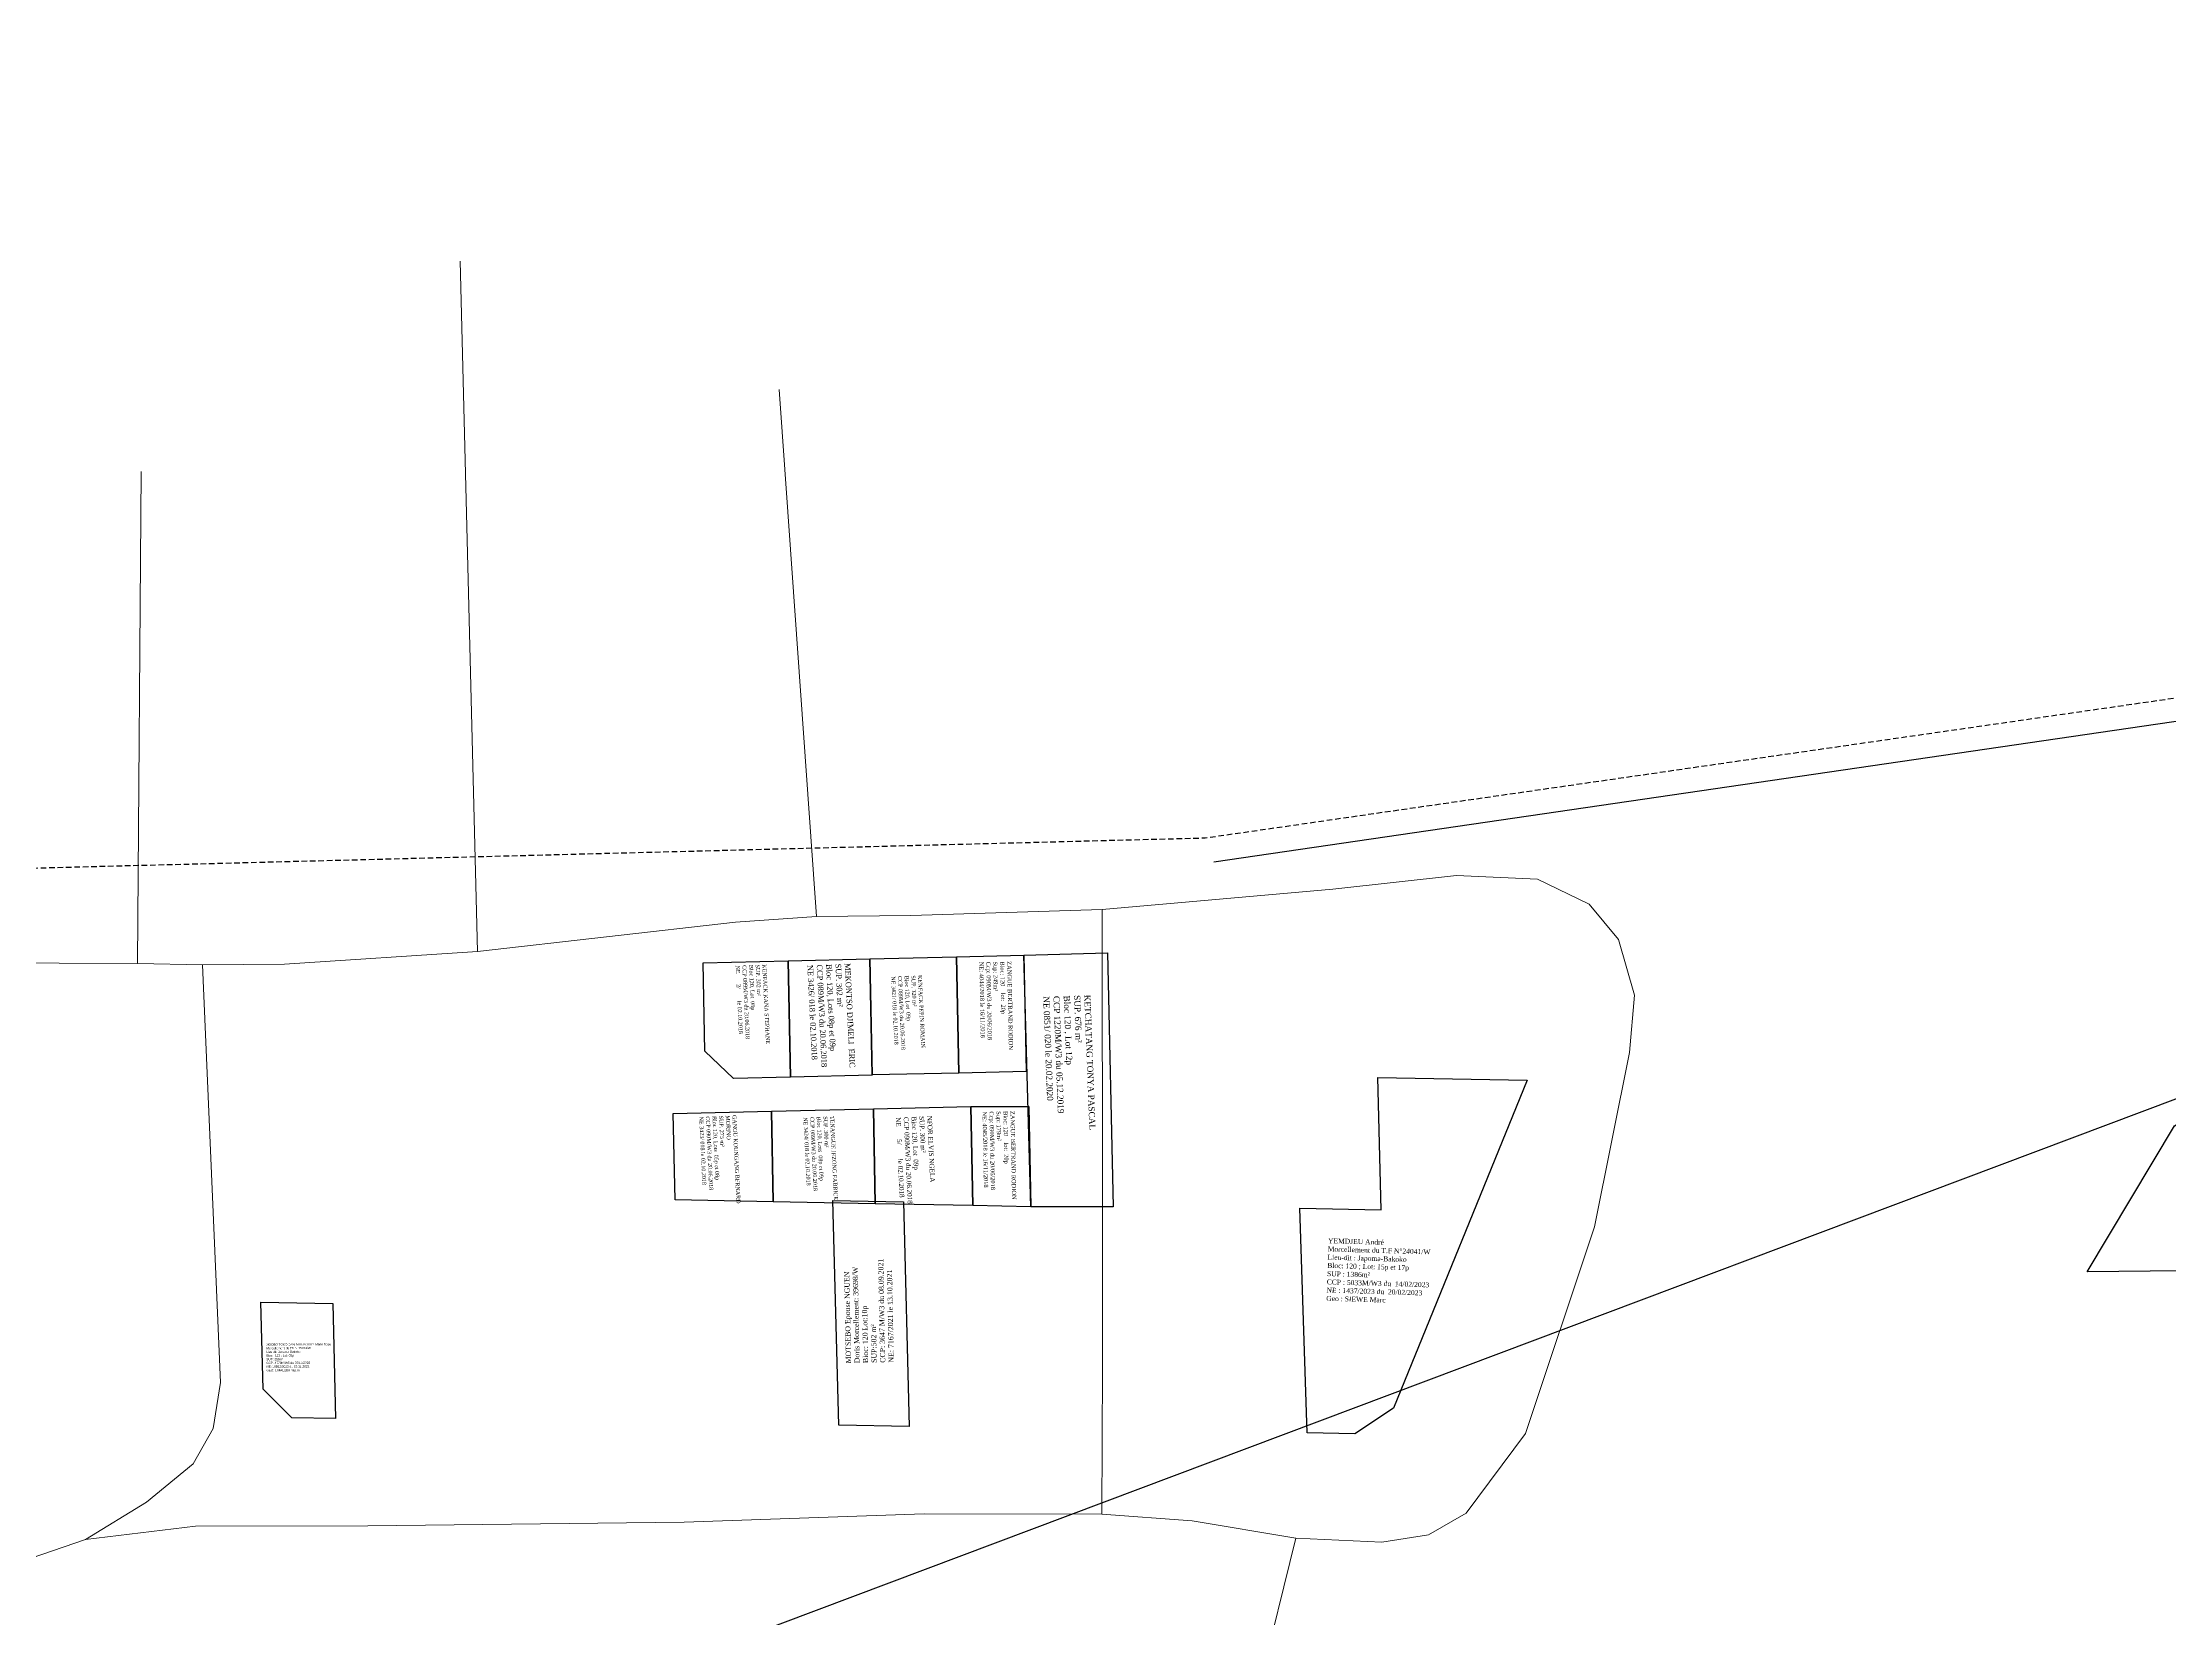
# Model space of a CAD drawing. Header units: millimetres. Extents: x 587399 to 927168, y 438565 to 1444955.
# Drawn here: x 590434.3 to 590813.4, y 444860.2 to 445141 of the extents above; entities that cross this region are included whole.
import ezdxf

# ---------------------------------------------------------------- set-up
doc = ezdxf.new("R2010")
doc.units = ezdxf.units.MM
doc.header["$LTSCALE"] = 2
doc.linetypes.add('DISCONTINU', pattern=[0.75, 0.5, -0.25])
for name, color, linetype in [('DOSENCOURS', 150, 'Continuous'), ('end maj 26 02 2021', 7, 'Continuous'), ('MAJ OCT 2021', 7, 'Continuous'), ('Parcelle MAJ', 6, 'Continuous'), ('TF 13164 TF 13163 ET TF 45114 ANNULES', 250, 'Continuous')]:
    doc.layers.add(name, color=color, linetype=linetype)
doc.layers.add('MAJ APRES LE 13.01.2023', color=222, linetype='Continuous', lineweight=30)
doc.layers.add('Roads_others', color=24, linetype='Continuous', lineweight=9)
doc.styles.get("Standard").update_dxf_attribs({"font": 'arial.ttf'})
doc.styles.add('Times 1.0', font='times.ttf', dxfattribs={"width": 0.99, "height": 1})

msp = doc.modelspace()

# ---------------------------------------------------------------- linework, layer by layer
at = {"color": 232, "lineweight": 30, "flags": 128}
msp.add_lwpolyline([(589619, 444839), (589665, 444789), (589701, 444534), (591315, 445141), (591436, 445058), (592078, 443543), (591745, 440674), (591661, 440379)], dxfattribs=at)
msp.add_lwpolyline([(589619, 444839), (589665, 444789), (589701, 444534), (591315, 445141), (591436, 445058), (592078, 443543), (591745, 440674), (591661, 440379)], dxfattribs=at)
msp.add_lwpolyline([(589619, 444839), (589665, 444789), (589701, 444534), (591315, 445141), (591436, 445058), (592078, 443543), (591745, 440674), (591661, 440379)], dxfattribs=at)
at = {"layer": 'DOSENCOURS', "color": 3}
msp.add_line((590643.081, 444995), (590954.998, 445040.571), dxfattribs=at)
at = {"layer": 'end maj 26 02 2021', "color": 150, "lineweight": -3, "flags": 128}
for points in [[(590567.202, 444977.359), (590567.616, 444956.624), (590557.459, 444956.379), (590552.361, 444961.257), (590552.047, 444976.994)], [(590567.202, 444977.359), (590567.616, 444956.624), (590557.459, 444956.379), (590552.361, 444961.257), (590552.047, 444976.994)], [(590567.202, 444977.359), (590567.616, 444956.624), (590557.459, 444956.379), (590552.361, 444961.257), (590552.047, 444976.994)], [(590567.202, 444977.359), (590567.616, 444956.624), (590557.459, 444956.379), (590552.361, 444961.257), (590552.047, 444976.994)], [(590581.758, 444977.71), (590582.172, 444956.974), (590567.616, 444956.624), (590567.202, 444977.359)], [(590581.758, 444977.71), (590582.172, 444956.974), (590567.616, 444956.624), (590567.202, 444977.359)], [(590581.758, 444977.71), (590582.172, 444956.974), (590567.616, 444956.624), (590567.202, 444977.359)], [(590581.758, 444977.71), (590582.172, 444956.974), (590567.616, 444956.624), (590567.202, 444977.359)], [(590597.184, 444978.081), (590597.598, 444957.345), (590582.171, 444957.037), (590581.758, 444977.71)], [(590597.184, 444978.081), (590597.598, 444957.345), (590582.171, 444957.037), (590581.758, 444977.71)], [(590597.184, 444978.081), (590597.598, 444957.345), (590582.171, 444957.037), (590581.758, 444977.71)], [(590597.184, 444978.081), (590597.598, 444957.345), (590582.171, 444957.037), (590581.758, 444977.71)], [(590609.201, 444978.369), (590609.615, 444957.633), (590597.598, 444957.343), (590597.184, 444978.079)], [(590609.201, 444978.369), (590609.615, 444957.633), (590597.598, 444957.343), (590597.184, 444978.079)], [(590609.201, 444978.369), (590609.615, 444957.633), (590597.598, 444957.343), (590597.184, 444978.079)], [(590609.201, 444978.369), (590609.615, 444957.633), (590597.598, 444957.343), (590597.184, 444978.079)], [(590624.142, 444978.798), (590625.102, 444933.528), (590612.612, 444933.528), (590610.478, 444933.532), (590609.201, 444978.369)], [(590624.142, 444978.798), (590625.102, 444933.528), (590612.612, 444933.528), (590610.478, 444933.532), (590609.201, 444978.369)], [(590624.142, 444978.798), (590625.102, 444933.528), (590612.612, 444933.528), (590610.478, 444933.532), (590609.201, 444978.369)], [(590624.142, 444978.798), (590625.102, 444933.528), (590612.612, 444933.528), (590610.478, 444933.532), (590609.201, 444978.369)], [(590564.237, 444950.54), (590564.558, 444934.418), (590547.091, 444934.759), (590546.713, 444950.118)], [(590564.237, 444950.54), (590564.558, 444934.418), (590547.091, 444934.759), (590546.713, 444950.118)], [(590564.237, 444950.54), (590564.558, 444934.418), (590547.091, 444934.759), (590546.713, 444950.118)], [(590564.237, 444950.54), (590564.558, 444934.418), (590547.091, 444934.759), (590546.713, 444950.118)], [(590582.392, 444950.977), (590582.729, 444934.063), (590564.558, 444934.418), (590564.237, 444950.54)], [(590582.392, 444950.977), (590582.729, 444934.063), (590564.558, 444934.418), (590564.237, 444950.54)], [(590582.392, 444950.977), (590582.729, 444934.063), (590564.558, 444934.418), (590564.237, 444950.54)], [(590582.392, 444950.977), (590582.729, 444934.063), (590564.558, 444934.418), (590564.237, 444950.54)], [(590599.737, 444951.395), (590600.089, 444933.722), (590582.729, 444934.063), (590582.392, 444950.977)], [(590599.737, 444951.395), (590600.089, 444933.722), (590582.729, 444934.063), (590582.392, 444950.977)], [(590599.737, 444951.395), (590600.089, 444933.722), (590582.729, 444934.063), (590582.392, 444950.977)], [(590599.737, 444951.395), (590600.089, 444933.722), (590582.729, 444934.063), (590582.392, 444950.977)], [(590610.116, 444951.401), (590610.478, 444933.532), (590600.089, 444933.722), (590599.737, 444951.393)], [(590610.116, 444951.401), (590610.478, 444933.532), (590600.089, 444933.722), (590599.737, 444951.393)], [(590610.116, 444951.401), (590610.478, 444933.532), (590600.089, 444933.722), (590599.737, 444951.393)], [(590610.116, 444951.401), (590610.478, 444933.532), (590600.089, 444933.722), (590599.737, 444951.393)]]:
    msp.add_lwpolyline(points, close=True, dxfattribs=at)
at = {"layer": 'MAJ APRES LE 13.01.2023', "lineweight": 30, "flags": 128}
msp.add_lwpolyline([(590873.492, 444960.653), (590878.655, 444926.036), (590855.001, 444922.516), (590798.713, 444921.928), (590814.322, 444947.925), (590821.841, 444952.949)], close=True, dxfattribs=at)
at = {"layer": 'MAJ APRES LE 13.01.2023', "flags": 128}
msp.add_lwpolyline([(590672.308, 444956.557), (590698.927, 444956.07), (590675.109, 444897.618), (590668.222, 444893.078), (590659.736, 444893.233), (590658.404, 444933.264), (590672.912, 444932.999)], close=True, dxfattribs=at)
at = {"layer": 'MAJ OCT 2021', "flags": 128}
msp.add_lwpolyline([(590575.19, 444934.62), (590587.74, 444934.41), (590588.77, 444894.39), (590576.22, 444894.59)], close=True, dxfattribs=at)
msp.add_lwpolyline([(590575.19, 444934.62), (590587.74, 444934.41), (590588.77, 444894.39), (590576.22, 444894.59)], close=True, dxfattribs=at)
msp.add_lwpolyline([(590575.19, 444934.62), (590587.74, 444934.41), (590588.77, 444894.39), (590576.22, 444894.59)], close=True, dxfattribs=at)
msp.add_lwpolyline([(590575.19, 444934.62), (590587.74, 444934.41), (590588.77, 444894.39), (590576.22, 444894.59)], close=True, dxfattribs=at)
at = {"layer": 'Parcelle MAJ', "color": 6, "lineweight": 30, "flags": 128}
msp.add_lwpolyline([(590473.22, 444916.52), (590486.02, 444916.29), (590486.55, 444895.78), (590478.74, 444895.92), (590473.61, 444901.01)], close=True, dxfattribs=at)
at = {"layer": 'Roads_others'}
for p, q in [((590508.723, 445102.046), (590511.821, 444978.999)), ((590565.618, 445079.175), (590572.261, 444985.273)), ((590451.888, 445064.569), (590451.232, 444976.872))]:
    msp.add_line(p, q, dxfattribs=at)
for points in [[(590132.811, 444932.789), (590159.759, 444938.432), (590210.972, 444947.791), (590253.019, 444952.84), (590266.938, 444954.357), (590302.089, 444961.788), (590349.362, 444969.397), (590372.626, 444973.974), (590395.247, 444977.114), (590451.232, 444976.872), (590462.844, 444976.662), (590477.431, 444976.754), (590511.821, 444978.999), (590557.82, 444984.23), (590572.261, 444985.273), (590589.08, 444985.444), (590623.171, 444986.506), (590664.265, 444990.107), (590686.298, 444992.561), (590700.742, 444991.912)], [(590700.742, 444991.912), (590709.972, 444987.478), (590715.184, 444981.126), (590718.025, 444971.224), (590717.136, 444961.02), (590710.917, 444929.961), (590698.598, 444893.126), (590688.044, 444878.91), (590681.354, 444875.056), (590673.018, 444873.721), (590657.675, 444874.446)], [(590623.171, 444986.506), (590623.236, 444932.239), (590623.253, 444904.879), (590623.134, 444878.723)], [(590441.953, 444874.231), (590452.815, 444880.897), (590461.145, 444887.704), (590464.714, 444893.997), (590466.038, 444902.201), (590462.844, 444976.662)], [(590372.446, 444842.291), (590407.719, 444860.588), (590426.328, 444868.887), (590441.953, 444874.231), (590461.6, 444876.616), (590492.274, 444876.647), (590548.69, 444877.3), (590591.418, 444878.813), (590623.134, 444878.723), (590639.21, 444877.534), (590657.675, 444874.446)], [(590459.568, 444676.967), (590471.174, 444683.478), (590493.791, 444690.897), (590522.227, 444697.281), (590549.321, 444701.012), (590570.01, 444704.879), (590585.339, 444707.559), (590597.689, 444712.745), (590606.173, 444721.476), (590622.219, 444751.074), (590631.132, 444774.74), (590641.663, 444811.286), (590651.306, 444848.705), (590657.675, 444874.446)]]:
    msp.add_lwpolyline(points, dxfattribs=at)
at = {"layer": 'TF 13164 TF 13163 ET TF 45114 ANNULES', "linetype": 'DISCONTINU', "lineweight": -3, "flags": 128}
msp.add_lwpolyline([(591061.53, 445042.266), (591101.53, 444954.266), (591206.53, 444604.266), (591351.53, 444369.266), (591516.53, 444349.266), (591656.53, 444287.266), (591901.53, 444294.266), (592206.53, 444362.266), (592496.53, 444369.266), (592650.88, 444526.026), (592816.53, 444694.266), (593031.53, 444354.266), (593267.69, 444041.63), (593177.687, 443861.628), (592952.69, 443676.63), (592895.57, 443501.91), (592952.38, 443543.41), (593005.3, 443527.87), (593026.636, 443499.05), (593056.38, 443449.49), (593133.96, 443493.33), (593165.2, 443554.79), (593264.07, 443591.37), (593375.556, 443584.47), (593418.33, 443582.62), (593465.53, 443558.02), (593485.907, 443471.51), (593335.65, 443462.93), (593055.16, 443327.94), (593105.66, 443176.17), (593120.37, 443175.55), (593137, 443125.57), (593160.73, 443133.47), (593178.09, 443081.28), (593268.23, 443111.28), (593357.91, 442841.81), (593125.015, 442764.307), (592879.692, 442886.629), (592546.53, 442854.266), (592306.53, 442877.266), (592046.53, 442969.266), (591861.53, 443024.266), (591706.53, 443084.266), (591466.53, 443169.266), (591185.53, 443254.266), (590892.53, 443334.266), (590652.53, 443379.266), (590350.53, 443417.266), (590111.56, 443389.826), (590073.83, 443474.166), (590006.29, 443648.326), (589927.63, 443844.616), (590031.73, 444321.016), (590094.72, 444687.696), (590075.84, 444942.176), (590369.53, 444992.266), (590641.53, 444999.266), (590953.53, 445044.266), (591061.53, 445042.266)], dxfattribs=at)
msp.add_lwpolyline([(591061.53, 445042.266), (591101.53, 444954.266), (591206.53, 444604.266), (591351.53, 444369.266), (591516.53, 444349.266), (591656.53, 444287.266), (591901.53, 444294.266), (592206.53, 444362.266), (592496.53, 444369.266), (592650.88, 444526.026), (592816.53, 444694.266), (593031.53, 444354.266), (593267.69, 444041.63), (593177.687, 443861.628), (592952.69, 443676.63), (592895.57, 443501.91), (592952.38, 443543.41), (593005.3, 443527.87), (593026.636, 443499.05), (593056.38, 443449.49), (593133.96, 443493.33), (593165.2, 443554.79), (593264.07, 443591.37), (593375.556, 443584.47), (593418.33, 443582.62), (593465.53, 443558.02), (593485.907, 443471.51), (593335.65, 443462.93), (593055.16, 443327.94), (593105.66, 443176.17), (593120.37, 443175.55), (593137, 443125.57), (593160.73, 443133.47), (593178.09, 443081.28), (593268.23, 443111.28), (593357.91, 442841.81), (593125.015, 442764.307), (592879.692, 442886.629), (592546.53, 442854.266), (592306.53, 442877.266), (592046.53, 442969.266), (591861.53, 443024.266), (591706.53, 443084.266), (591466.53, 443169.266), (591185.53, 443254.266), (590892.53, 443334.266), (590652.53, 443379.266), (590350.53, 443417.266), (590111.56, 443389.826), (590073.83, 443474.166), (590006.29, 443648.326), (589927.63, 443844.616), (590031.73, 444321.016), (590094.72, 444687.696), (590075.84, 444942.176), (590369.53, 444992.266), (590641.53, 444999.266), (590953.53, 445044.266), (591061.53, 445042.266)], dxfattribs=at)

# ---------------------------------------------------------------- texts
at = {"insert": (590474.193, 444909.174), "char_height": 0.394075, "width": 12.49111, "attachment_point": 1, "rotation": 0.24367}
msp.add_mtext('\\A1;NGOBO TOKO Epse MOUKOURY Marie Rose \\P{\\C1;Morcellement du TF n° 15814/W}      \\PLieu dit: Japoma-Bakoko \\PBloc : 120 ; Lot: 02p                                                       \\PSUP: 250m²                                                          CCP: 4779M/W5 du 07/11/2022                              NE: 10592/2022 du 09.11.2022                            {\\C1;GEO: LIMALEBA Martin}', dxfattribs=at)
at = {"layer": 'end maj 26 02 2021', "color": 150, "linetype": 'ByBlock', "lineweight": -3, "ltscale": 0.0014, "attachment_point": 1, "style": 'Times 1.0'}
for s, insert, char_height, width, rotation in [('{\\C256;KENFACK KANA STEPHANE\\fTimes New Roman|b0|i0|c186|p18;\\PSUP. \\fTimes New Roman|b0|i0|c0|p18;302\\fTimes New Roman|b0|i0|c186|p18; m²\\PBloc 120, Lot \\fTimes New Roman|b0|i0|c0|p18; 08p\\fTimes New Roman|b0|i0|c186|p18;\\PCCP 0\\fTimes New Roman|b0|i0|c0|p18;89\\fTimes New Roman|b0|i0|c186|p18;M/W3 du 20.06.2018\\PNE 342\\fTimes New Roman|b0|i0|c0|p18;2\\fTimes New Roman|b0|i0|c186|p18;/ 018 le 02.10.2018}', (590563.31, 444976.761), 0.71169, 39.03058, 272.69642), ('{\\C256;KENFACK KANA STEPHANE\\fTimes New Roman|b0|i0|c186|p18;\\PSUP. \\fTimes New Roman|b0|i0|c0|p18;302\\fTimes New Roman|b0|i0|c186|p18; m²\\PBloc 120, Lot \\fTimes New Roman|b0|i0|c0|p18; 08p\\fTimes New Roman|b0|i0|c186|p18;\\PCCP 0\\fTimes New Roman|b0|i0|c0|p18;89\\fTimes New Roman|b0|i0|c186|p18;M/W3 du 20.06.2018\\PNE 342\\fTimes New Roman|b0|i0|c0|p18;2\\fTimes New Roman|b0|i0|c186|p18;/ 018 le 02.10.2018}', (590563.31, 444976.761), 0.71169, 39.03058, 272.69642), ('{\\C256;KENFACK KANA STEPHANE\\fTimes New Roman|b0|i0|c186|p18;\\PSUP. \\fTimes New Roman|b0|i0|c0|p18;302\\fTimes New Roman|b0|i0|c186|p18; m²\\PBloc 120, Lot \\fTimes New Roman|b0|i0|c0|p18; 08p\\fTimes New Roman|b0|i0|c186|p18;\\PCCP 0\\fTimes New Roman|b0|i0|c0|p18;89\\fTimes New Roman|b0|i0|c186|p18;M/W3 du 20.06.2018\\PNE 342\\fTimes New Roman|b0|i0|c0|p18;2\\fTimes New Roman|b0|i0|c186|p18;/ 018 le 02.10.2018}', (590563.31, 444976.761), 0.71169, 39.03058, 272.69642), ('{\\C256;KENFACK KANA STEPHANE\\fTimes New Roman|b0|i0|c186|p18;\\PSUP. \\fTimes New Roman|b0|i0|c0|p18;302\\fTimes New Roman|b0|i0|c186|p18; m²\\PBloc 120, Lot \\fTimes New Roman|b0|i0|c0|p18; 08p\\fTimes New Roman|b0|i0|c186|p18;\\PCCP 0\\fTimes New Roman|b0|i0|c0|p18;89\\fTimes New Roman|b0|i0|c186|p18;M/W3 du 20.06.2018\\PNE 342\\fTimes New Roman|b0|i0|c0|p18;2\\fTimes New Roman|b0|i0|c186|p18;/ 018 le 02.10.2018}', (590563.31, 444976.761), 0.71169, 39.03058, 272.69642), ('{\\C256;MEKONTSO DJIMELI  ERIC\\PSUP. 302 m²\\PBloc 120, Lots 08p et 09p\\PCCP 089M/W3 du 20.06.2018\\PNE 3426/ 018 le 02.10.2018}', (590578.289, 444976.957), 1, 54.84223, 272.69642), ('{\\C256;MEKONTSO DJIMELI  ERIC\\PSUP. 302 m²\\PBloc 120, Lots 08p et 09p\\PCCP 089M/W3 du 20.06.2018\\PNE 3426/ 018 le 02.10.2018}', (590578.289, 444976.957), 1, 54.84223, 272.69642), ('{\\C256;MEKONTSO DJIMELI  ERIC\\PSUP. 302 m²\\PBloc 120, Lots 08p et 09p\\PCCP 089M/W3 du 20.06.2018\\PNE 3426/ 018 le 02.10.2018}', (590578.289, 444976.957), 1, 54.84223, 272.69642), ('{\\C256;MEKONTSO DJIMELI  ERIC\\PSUP. 302 m²\\PBloc 120, Lots 08p et 09p\\PCCP 089M/W3 du 20.06.2018\\PNE 3426/ 018 le 02.10.2018}', (590578.289, 444976.957), 1, 54.84223, 272.69642), ('{\\fTimes New Roman|b0|i0|c186|p18;\\C256;KENFACK \\fTimes New Roman|b0|i0|c0|p18;PEPIN ROMAIN\\fTimes New Roman|b0|i0|c186|p18;\\PSUP. \\fTimes New Roman|b0|i0|c0|p18;320\\fTimes New Roman|b0|i0|c186|p18; m²\\PBloc 120, Lot \\fTimes New Roman|b0|i0|c0|p18; 09p\\fTimes New Roman|b0|i0|c186|p18;\\PCCP 0\\fTimes New Roman|b0|i0|c0|p18;89\\fTimes New Roman|b0|i0|c186|p18;M/W3 du 20.06.2018\\PNE 342\\fTimes New Roman|b0|i0|c0|p18;1\\fTimes New Roman|b0|i0|c186|p18;/ 018 le 02.10.2018}', (590591.029, 444974.825), 0.711688, 39.03058, 272.69642), ('{\\fTimes New Roman|b0|i0|c186|p18;\\C256;KENFACK \\fTimes New Roman|b0|i0|c0|p18;PEPIN ROMAIN\\fTimes New Roman|b0|i0|c186|p18;\\PSUP. \\fTimes New Roman|b0|i0|c0|p18;320\\fTimes New Roman|b0|i0|c186|p18; m²\\PBloc 120, Lot \\fTimes New Roman|b0|i0|c0|p18; 09p\\fTimes New Roman|b0|i0|c186|p18;\\PCCP 0\\fTimes New Roman|b0|i0|c0|p18;89\\fTimes New Roman|b0|i0|c186|p18;M/W3 du 20.06.2018\\PNE 342\\fTimes New Roman|b0|i0|c0|p18;1\\fTimes New Roman|b0|i0|c186|p18;/ 018 le 02.10.2018}', (590591.029, 444974.825), 0.711688, 39.03058, 272.69642), ('{\\fTimes New Roman|b0|i0|c186|p18;\\C256;KENFACK \\fTimes New Roman|b0|i0|c0|p18;PEPIN ROMAIN\\fTimes New Roman|b0|i0|c186|p18;\\PSUP. \\fTimes New Roman|b0|i0|c0|p18;320\\fTimes New Roman|b0|i0|c186|p18; m²\\PBloc 120, Lot \\fTimes New Roman|b0|i0|c0|p18; 09p\\fTimes New Roman|b0|i0|c186|p18;\\PCCP 0\\fTimes New Roman|b0|i0|c0|p18;89\\fTimes New Roman|b0|i0|c186|p18;M/W3 du 20.06.2018\\PNE 342\\fTimes New Roman|b0|i0|c0|p18;1\\fTimes New Roman|b0|i0|c186|p18;/ 018 le 02.10.2018}', (590591.029, 444974.825), 0.711688, 39.03058, 272.69642), ('{\\fTimes New Roman|b0|i0|c186|p18;\\C256;KENFACK \\fTimes New Roman|b0|i0|c0|p18;PEPIN ROMAIN\\fTimes New Roman|b0|i0|c186|p18;\\PSUP. \\fTimes New Roman|b0|i0|c0|p18;320\\fTimes New Roman|b0|i0|c186|p18; m²\\PBloc 120, Lot \\fTimes New Roman|b0|i0|c0|p18; 09p\\fTimes New Roman|b0|i0|c186|p18;\\PCCP 0\\fTimes New Roman|b0|i0|c0|p18;89\\fTimes New Roman|b0|i0|c186|p18;M/W3 du 20.06.2018\\PNE 342\\fTimes New Roman|b0|i0|c0|p18;1\\fTimes New Roman|b0|i0|c186|p18;/ 018 le 02.10.2018}', (590591.029, 444974.825), 0.711688, 39.03058, 272.69642), ('{\\C256;KETCHATANG TONYA PASCAL\\PSUP. 676 m²\\PBloc 120 , Lot 12p\\PCCP 1220M/W3 du 05.12.2019\\PNE 0851/ 020 le 20.02.2020}', (590621.079, 444971.328), 1.1, 55.12169, 272.17684), ('{\\C256;KETCHATANG TONYA PASCAL\\PSUP. 676 m²\\PBloc 120 , Lot 12p\\PCCP 1220M/W3 du 05.12.2019\\PNE 0851/ 020 le 20.02.2020}', (590621.079, 444971.328), 1.1, 55.12169, 272.17684), ('{\\C256;KETCHATANG TONYA PASCAL\\PSUP. 676 m²\\PBloc 120 , Lot 12p\\PCCP 1220M/W3 du 05.12.2019\\PNE 0851/ 020 le 20.02.2020}', (590621.079, 444971.328), 1.1, 55.12169, 272.17684), ('{\\C256;KETCHATANG TONYA PASCAL\\PSUP. 676 m²\\PBloc 120 , Lot 12p\\PCCP 1220M/W3 du 05.12.2019\\PNE 0851/ 020 le 20.02.2020}', (590621.079, 444971.328), 1.1, 55.12169, 272.17684), ('{\\fTimes New Roman|b0|i0|c186|p18;\\C256;GANOU KOUNGANG BERNARD\\PMORINO\\PSUP. \\fTimes New Roman|b0|i0|c0|p18;275\\fTimes New Roman|b0|i0|c186|p18; m²\\PBloc 120, Lot\\fTimes New Roman|b0|i0|c0|p18;s\\fTimes New Roman|b0|i0|c186|p18;  0\\fTimes New Roman|b0|i0|c0|p18;5\\fTimes New Roman|b0|i0|c186|p18;p\\fTimes New Roman|b0|i0|c0|p18; et 08p\\fTimes New Roman|b0|i0|c186|p18;\\PCCP 0\\fTimes New Roman|b0|i0|c0|p18;90\\fTimes New Roman|b0|i0|c186|p18;M/W3 du 20.06.2018\\PNE 342\\fTimes New Roman|b0|i0|c0|p18;3\\fTimes New Roman|b0|i0|c186|p18;/ 018 le 02.10.2018}', (590557.976, 444949.885), 0.711688, 39.03058, 272.69642), ('{\\fTimes New Roman|b0|i0|c186|p18;\\C256;GANOU KOUNGANG BERNARD\\PMORINO\\PSUP. \\fTimes New Roman|b0|i0|c0|p18;275\\fTimes New Roman|b0|i0|c186|p18; m²\\PBloc 120, Lot\\fTimes New Roman|b0|i0|c0|p18;s\\fTimes New Roman|b0|i0|c186|p18;  0\\fTimes New Roman|b0|i0|c0|p18;5\\fTimes New Roman|b0|i0|c186|p18;p\\fTimes New Roman|b0|i0|c0|p18; et 08p\\fTimes New Roman|b0|i0|c186|p18;\\PCCP 0\\fTimes New Roman|b0|i0|c0|p18;90\\fTimes New Roman|b0|i0|c186|p18;M/W3 du 20.06.2018\\PNE 342\\fTimes New Roman|b0|i0|c0|p18;3\\fTimes New Roman|b0|i0|c186|p18;/ 018 le 02.10.2018}', (590557.976, 444949.885), 0.711688, 39.03058, 272.69642), ('{\\fTimes New Roman|b0|i0|c186|p18;\\C256;GANOU KOUNGANG BERNARD\\PMORINO\\PSUP. \\fTimes New Roman|b0|i0|c0|p18;275\\fTimes New Roman|b0|i0|c186|p18; m²\\PBloc 120, Lot\\fTimes New Roman|b0|i0|c0|p18;s\\fTimes New Roman|b0|i0|c186|p18;  0\\fTimes New Roman|b0|i0|c0|p18;5\\fTimes New Roman|b0|i0|c186|p18;p\\fTimes New Roman|b0|i0|c0|p18; et 08p\\fTimes New Roman|b0|i0|c186|p18;\\PCCP 0\\fTimes New Roman|b0|i0|c0|p18;90\\fTimes New Roman|b0|i0|c186|p18;M/W3 du 20.06.2018\\PNE 342\\fTimes New Roman|b0|i0|c0|p18;3\\fTimes New Roman|b0|i0|c186|p18;/ 018 le 02.10.2018}', (590557.976, 444949.885), 0.711688, 39.03058, 272.69642), ('{\\fTimes New Roman|b0|i0|c186|p18;\\C256;GANOU KOUNGANG BERNARD\\PMORINO\\PSUP. \\fTimes New Roman|b0|i0|c0|p18;275\\fTimes New Roman|b0|i0|c186|p18; m²\\PBloc 120, Lot\\fTimes New Roman|b0|i0|c0|p18;s\\fTimes New Roman|b0|i0|c186|p18;  0\\fTimes New Roman|b0|i0|c0|p18;5\\fTimes New Roman|b0|i0|c186|p18;p\\fTimes New Roman|b0|i0|c0|p18; et 08p\\fTimes New Roman|b0|i0|c186|p18;\\PCCP 0\\fTimes New Roman|b0|i0|c0|p18;90\\fTimes New Roman|b0|i0|c186|p18;M/W3 du 20.06.2018\\PNE 342\\fTimes New Roman|b0|i0|c0|p18;3\\fTimes New Roman|b0|i0|c186|p18;/ 018 le 02.10.2018}', (590557.976, 444949.885), 0.711688, 39.03058, 272.69642), ('{\\fTimes New Roman|b0|i0|c186|p18;\\C256;TENANGUE JEZONG FABRICE\\PSUP. 30\\fTimes New Roman|b0|i0|c0|p18;0\\fTimes New Roman|b0|i0|c186|p18; m²\\PBloc 120, Lot\\fTimes New Roman|b0|i0|c0|p18;s\\fTimes New Roman|b0|i0|c186|p18;  0\\fTimes New Roman|b0|i0|c0|p18;8\\fTimes New Roman|b0|i0|c186|p18;p\\fTimes New Roman|b0|i0|c0|p18; et 09p\\fTimes New Roman|b0|i0|c186|p18;\\PCCP 0\\fTimes New Roman|b0|i0|c0|p18;89\\fTimes New Roman|b0|i0|c186|p18;M/W3 du 20.06.2018\\PNE 342\\fTimes New Roman|b0|i0|c0|p18;4\\fTimes New Roman|b0|i0|c186|p18;/ 018 le 02.10.2018}', (590575.379, 444949.711), 0.711688, 39.03058, 272.69642), ('{\\fTimes New Roman|b0|i0|c186|p18;\\C256;TENANGUE JEZONG FABRICE\\PSUP. 30\\fTimes New Roman|b0|i0|c0|p18;0\\fTimes New Roman|b0|i0|c186|p18; m²\\PBloc 120, Lot\\fTimes New Roman|b0|i0|c0|p18;s\\fTimes New Roman|b0|i0|c186|p18;  0\\fTimes New Roman|b0|i0|c0|p18;8\\fTimes New Roman|b0|i0|c186|p18;p\\fTimes New Roman|b0|i0|c0|p18; et 09p\\fTimes New Roman|b0|i0|c186|p18;\\PCCP 0\\fTimes New Roman|b0|i0|c0|p18;89\\fTimes New Roman|b0|i0|c186|p18;M/W3 du 20.06.2018\\PNE 342\\fTimes New Roman|b0|i0|c0|p18;4\\fTimes New Roman|b0|i0|c186|p18;/ 018 le 02.10.2018}', (590575.379, 444949.711), 0.711688, 39.03058, 272.69642), ('{\\fTimes New Roman|b0|i0|c186|p18;\\C256;TENANGUE JEZONG FABRICE\\PSUP. 30\\fTimes New Roman|b0|i0|c0|p18;0\\fTimes New Roman|b0|i0|c186|p18; m²\\PBloc 120, Lot\\fTimes New Roman|b0|i0|c0|p18;s\\fTimes New Roman|b0|i0|c186|p18;  0\\fTimes New Roman|b0|i0|c0|p18;8\\fTimes New Roman|b0|i0|c186|p18;p\\fTimes New Roman|b0|i0|c0|p18; et 09p\\fTimes New Roman|b0|i0|c186|p18;\\PCCP 0\\fTimes New Roman|b0|i0|c0|p18;89\\fTimes New Roman|b0|i0|c186|p18;M/W3 du 20.06.2018\\PNE 342\\fTimes New Roman|b0|i0|c0|p18;4\\fTimes New Roman|b0|i0|c186|p18;/ 018 le 02.10.2018}', (590575.379, 444949.711), 0.711688, 39.03058, 272.69642), ('{\\fTimes New Roman|b0|i0|c186|p18;\\C256;TENANGUE JEZONG FABRICE\\PSUP. 30\\fTimes New Roman|b0|i0|c0|p18;0\\fTimes New Roman|b0|i0|c186|p18; m²\\PBloc 120, Lot\\fTimes New Roman|b0|i0|c0|p18;s\\fTimes New Roman|b0|i0|c186|p18;  0\\fTimes New Roman|b0|i0|c0|p18;8\\fTimes New Roman|b0|i0|c186|p18;p\\fTimes New Roman|b0|i0|c0|p18; et 09p\\fTimes New Roman|b0|i0|c186|p18;\\PCCP 0\\fTimes New Roman|b0|i0|c0|p18;89\\fTimes New Roman|b0|i0|c186|p18;M/W3 du 20.06.2018\\PNE 342\\fTimes New Roman|b0|i0|c0|p18;4\\fTimes New Roman|b0|i0|c186|p18;/ 018 le 02.10.2018}', (590575.379, 444949.711), 0.711688, 39.03058, 272.69642), ('{\\C256;NFOR ELVIS NGELA\\P\\fTimes New Roman|b0|i0|c186|p18;SUP. 30\\fTimes New Roman|b0|i0|c0|p18;0\\fTimes New Roman|b0|i0|c186|p18; m²\\PBloc 120, Lot  09p\\PCCP 09\\fTimes New Roman|b0|i0|c0|p18;0\\fTimes New Roman|b0|i0|c186|p18;M/W3 du 20.06.2018\\PNE 342\\fTimes New Roman|b0|i0|c0|p18;5\\fTimes New Roman|b0|i0|c186|p18;/ 018 le 02.10.2018}', (590592.809, 444949.755), 0.836285, 45.86374, 272.69642), ('{\\C256;NFOR ELVIS NGELA\\P\\fTimes New Roman|b0|i0|c186|p18;SUP. 30\\fTimes New Roman|b0|i0|c0|p18;0\\fTimes New Roman|b0|i0|c186|p18; m²\\PBloc 120, Lot  09p\\PCCP 09\\fTimes New Roman|b0|i0|c0|p18;0\\fTimes New Roman|b0|i0|c186|p18;M/W3 du 20.06.2018\\PNE 342\\fTimes New Roman|b0|i0|c0|p18;5\\fTimes New Roman|b0|i0|c186|p18;/ 018 le 02.10.2018}', (590592.809, 444949.755), 0.836285, 45.86374, 272.69642), ('{\\C256;NFOR ELVIS NGELA\\P\\fTimes New Roman|b0|i0|c186|p18;SUP. 30\\fTimes New Roman|b0|i0|c0|p18;0\\fTimes New Roman|b0|i0|c186|p18; m²\\PBloc 120, Lot  09p\\PCCP 09\\fTimes New Roman|b0|i0|c0|p18;0\\fTimes New Roman|b0|i0|c186|p18;M/W3 du 20.06.2018\\PNE 342\\fTimes New Roman|b0|i0|c0|p18;5\\fTimes New Roman|b0|i0|c186|p18;/ 018 le 02.10.2018}', (590592.809, 444949.755), 0.836285, 45.86374, 272.69642), ('{\\C256;NFOR ELVIS NGELA\\P\\fTimes New Roman|b0|i0|c186|p18;SUP. 30\\fTimes New Roman|b0|i0|c0|p18;0\\fTimes New Roman|b0|i0|c186|p18; m²\\PBloc 120, Lot  09p\\PCCP 09\\fTimes New Roman|b0|i0|c0|p18;0\\fTimes New Roman|b0|i0|c186|p18;M/W3 du 20.06.2018\\PNE 342\\fTimes New Roman|b0|i0|c0|p18;5\\fTimes New Roman|b0|i0|c186|p18;/ 018 le 02.10.2018}', (590592.809, 444949.755), 0.836285, 45.86374, 272.69642)]:
    msp.add_mtext(s, dxfattribs=dict(at, insert=insert, char_height=char_height, width=width, rotation=rotation))
at = {"layer": 'end maj 26 02 2021', "char_height": 0.74538, "attachment_point": 1, "rotation": 271.1101}
for s, insert in [('{\\fTimes New Roman|b0|i0|c0|p18;\\C1;\\P\\C256;ZANGUE BERTRAND RODION\\PBloc: 120    lot:  20p\\PSup: 249m²\\PCcp: 090M/W3 du 20/06/2018\\PNE: 4044/2018 le 16/11/2018}', (590608.235, 444977.312)), ('{\\fTimes New Roman|b0|i0|c0|p18;\\C1;\\P\\C256;ZANGUE BERTRAND RODION\\PBloc: 120    lot:  20p\\PSup: 249m²\\PCcp: 090M/W3 du 20/06/2018\\PNE: 4044/2018 le 16/11/2018}', (590608.235, 444977.312)), ('{\\fTimes New Roman|b0|i0|c0|p18;\\C1;\\P\\C256;ZANGUE BERTRAND RODION\\PBloc: 120    lot:  20p\\PSup: 249m²\\PCcp: 090M/W3 du 20/06/2018\\PNE: 4044/2018 le 16/11/2018}', (590608.235, 444977.312)), ('{\\fTimes New Roman|b0|i0|c0|p18;\\C1;\\P\\C256;ZANGUE BERTRAND RODION\\PBloc: 120    lot:  20p\\PSup: 249m²\\PCcp: 090M/W3 du 20/06/2018\\PNE: 4044/2018 le 16/11/2018}', (590608.235, 444977.312)), ('{\\fTimes New Roman|b0|i0|c0|p18;\\C1;\\P\\C256;ZANGUE BERTRAND RODION\\PBloc: 120    lot:  20p\\PSup: 179m²\\PCcp: 090M/W3 du 20/06/2018\\PNE: 4045/2018 le 16/11/2018}', (590608.801, 444950.628)), ('{\\fTimes New Roman|b0|i0|c0|p18;\\C1;\\P\\C256;ZANGUE BERTRAND RODION\\PBloc: 120    lot:  20p\\PSup: 179m²\\PCcp: 090M/W3 du 20/06/2018\\PNE: 4045/2018 le 16/11/2018}', (590608.801, 444950.628)), ('{\\fTimes New Roman|b0|i0|c0|p18;\\C1;\\P\\C256;ZANGUE BERTRAND RODION\\PBloc: 120    lot:  20p\\PSup: 179m²\\PCcp: 090M/W3 du 20/06/2018\\PNE: 4045/2018 le 16/11/2018}', (590608.801, 444950.628)), ('{\\fTimes New Roman|b0|i0|c0|p18;\\C1;\\P\\C256;ZANGUE BERTRAND RODION\\PBloc: 120    lot:  20p\\PSup: 179m²\\PCcp: 090M/W3 du 20/06/2018\\PNE: 4045/2018 le 16/11/2018}', (590608.801, 444950.628))]:
    msp.add_mtext_dynamic_manual_height_columns(s, width=95.43338, gutter_width=12.5, heights=[29.359], dxfattribs=dict(at, insert=insert))
at = {"layer": 'MAJ APRES LE 13.01.2023', "insert": (590663.435, 444927.924), "char_height": 0.88077, "width": 19.99176, "attachment_point": 1, "rotation": 358.29872}
msp.add_mtext('{\\fTimes New Roman|b0|i0|c0|p18;YEMDJEU André  \\P\\C1;Morcellement du T.F N°24041/W     \\P\\C256;Lieu-dit : Japoma-Bakoko\\PBloc: 120 ; Lot: 15p et 17p\\PSUP : 1386m²\\PCCP : 5033M/W3 du  14/02/2023\\PNE : 1437/2023 du  20/02/2023\\P\\C1;Geo : SIEWE Marc}', dxfattribs=at)
at = {"layer": 'MAJ OCT 2021', "insert": (590577.499, 444905.59), "char_height": 0.91478, "attachment_point": 1, "rotation": 91.11832}
msp.add_mtext_dynamic_manual_height_columns('\\A1;{\\fTimes New Roman|b0|i0|c0|p18;MOTSEBO Epouse NGUEN Doris Morcellement: 39698/W\\PBloc: 120 Lot:10p\\PSUP:502 m²\\PCCP: 3647 M/W3 du 08.09.2021 NE: 7167/2021 le 13.10.2021}', width=19.23926, gutter_width=0.156, heights=[8.743], dxfattribs=at)
msp.add_mtext_dynamic_manual_height_columns('\\A1;{\\fTimes New Roman|b0|i0|c0|p18;MOTSEBO Epouse NGUEN Doris Morcellement: 39698/W\\PBloc: 120 Lot:10p\\PSUP:502 m²\\PCCP: 3647 M/W3 du 08.09.2021 NE: 7167/2021 le 13.10.2021}', width=19.23926, gutter_width=0.156, heights=[8.743], dxfattribs=at)
msp.add_mtext_dynamic_manual_height_columns('\\A1;{\\fTimes New Roman|b0|i0|c0|p18;MOTSEBO Epouse NGUEN Doris Morcellement: 39698/W\\PBloc: 120 Lot:10p\\PSUP:502 m²\\PCCP: 3647 M/W3 du 08.09.2021 NE: 7167/2021 le 13.10.2021}', width=19.23926, gutter_width=0.156, heights=[8.743], dxfattribs=at)
msp.add_mtext_dynamic_manual_height_columns('\\A1;{\\fTimes New Roman|b0|i0|c0|p18;MOTSEBO Epouse NGUEN Doris Morcellement: 39698/W\\PBloc: 120 Lot:10p\\PSUP:502 m²\\PCCP: 3647 M/W3 du 08.09.2021 NE: 7167/2021 le 13.10.2021}', width=19.23926, gutter_width=0.156, heights=[8.743], dxfattribs=at)

doc.saveas('drawing.dxf')
